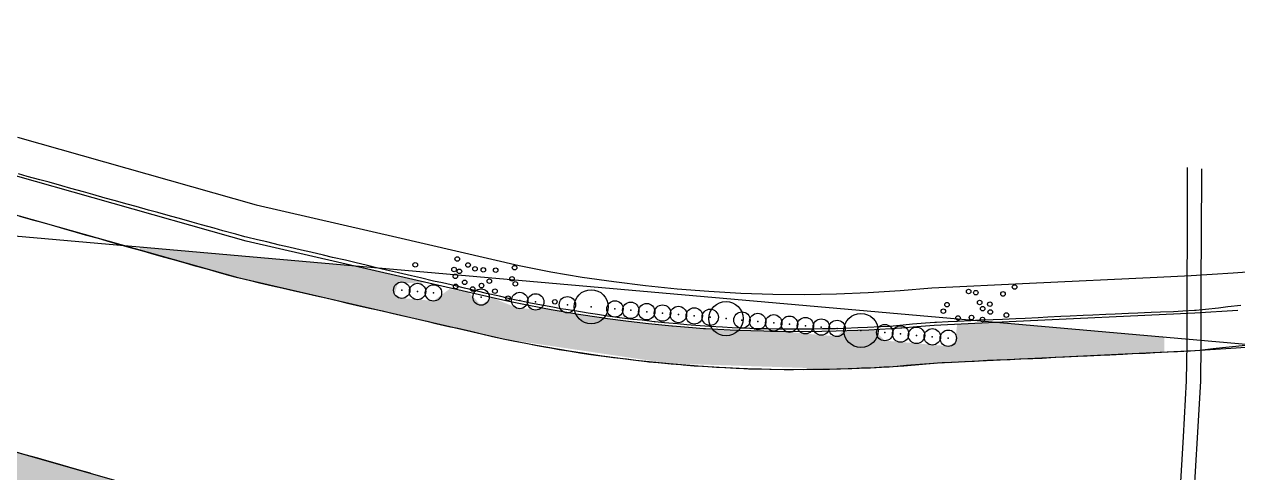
# Model space of a CAD drawing. Header units: metres. Extents: x 120 to 577, y 4 to 268.
# Drawn here: x 333.1 to 439.7, y 213.8 to 253.2 of the extents above; entities that cross this region are included whole.
import ezdxf

# ---------------------------------------------------------------- set-up
doc = ezdxf.new("R2010")
doc.units = ezdxf.units.M
for name, color, linetype in [('BOUNDARY', 7, 'Continuous'), ('CURB', 7, 'Continuous'), ('ELECTR_CABLE', 7, 'Continuous'), ('GRASS', 7, 'Continuous'), ('NEW_BUSH', 3, 'Continuous'), ('NEW_LAWN', 82, 'Continuous'), ('NEW_TREE', 3, 'Continuous'), ('ROAD', 7, 'Continuous')]:
    doc.layers.add(name, color=color, linetype=linetype)

# ---------------------------------------------------------------- blocks, each defined once
blk = doc.blocks.new('СОСНА')
blk.add_circle((0, 0), 0.2)
blk = doc.blocks.new('ЗЛАКИ_ОРНАМЕНТАЛЬНЫЕ')
blk.add_circle((0, 0), 0.2)

msp = doc.modelspace()

# ---------------------------------------------------------------- hatches: boundary and pattern name
at = {"layer": 'NEW_LAWN'}
for points in [[(365.67, 229.5), (366.28, 229.15), (369.07, 228.91), (370.48, 229.95), (372.14, 229.66), (373.25, 228.54), (374.18, 229.2), (376.3, 228.34), (378.05, 228.12), (378.39, 228.31), (378.66, 228.26), (379.41, 228.12), (381.5, 227.77), (381.61, 227.75), (383.83, 227.42), (384.35, 227.34), (384.35, 227.33), (385.98, 227.13), (387.2, 226.99), (387.97, 226.9), (390.01, 226.69), (390.01, 226.69), (390.08, 226.69), (390.08, 226.69), (391.83, 226.55), (392.8, 226.46), (392.8, 226.46), (392.98, 226.46), (392.98, 226.46), (395.14, 226.34), (395.83, 226.3), (398.11, 226.23), (398.69, 226.22), (399.84, 226.2), (404.54, 225.79), (405.01, 226.26), (406.37, 226.3), (407.33, 226.34), (407.34, 226.34), (408.31, 226.4), (408.03, 226.12), (408.73, 225.42), (414.31, 224.93), (414.91, 225.28), (415.09, 226.85), (418.75, 227.01), (433.3, 225.74), (433.29, 224.41), (404.52, 222.93), (389.78, 223.41), (375.2, 225.57), (351.87, 230.95), (343.25, 233.38), (343.3, 233.65), (361.99, 232), (368.43, 230.52), (365.93, 230.46)], [(320.78, 217.46), (320.85, 218.89), (345.56, 211.84), (345.56, 211.84), (345.02, 209.97), (344.48, 207.95), (343.56, 204.57), (345.02, 209.98), (324.36, 214.91), (319.63, 216.27)]]:
    msp.add_hatch(color=82, dxfattribs=at).paths.add_polyline_path(points)

# ---------------------------------------------------------------- linework, layer by layer
at = {"layer": 'BOUNDARY'}
msp.add_lwpolyline([(120.75, 253.2), (560.03, 214.6)], dxfattribs=at)
at = {"layer": 'CURB'}
for points in [[(440.03, 228.51), (438.88, 228.38), (438.06, 228.28), (436.92, 228.16), (436.1, 228.07), (435.96, 228.05), (434.93, 228), (434.11, 227.96), (432.96, 227.91), (432.14, 227.88), (430.97, 227.82), (430.14, 227.79), (428.99, 227.74), (428.17, 227.7), (427.02, 227.65), (426.18, 227.61), (425.03, 227.56), (424.21, 227.53), (423.05, 227.48), (422.22, 227.42), (421.06, 227.37), (420.24, 227.34), (419.09, 227.28), (418.27, 227.25), (417.1, 227.2), (416.28, 227.16), (415.12, 227.11), (414.3, 227.07), (413.27, 227.02), (413.13, 227.02), (412.31, 226.95), (411.16, 226.85), (410.34, 226.78), (409.19, 226.67), (408.37, 226.64), (407.21, 226.58), (406.37, 226.53), (405.22, 226.48), (404.4, 226.46), (403.55, 226.44), (403.25, 226.44), (402.41, 226.43), (401.26, 226.41), (400.44, 226.41), (399.28, 226.43), (398.45, 226.44), (397.29, 226.46), (396.47, 226.5), (396.37, 226.5), (395.32, 226.55), (394.48, 226.6), (393.33, 226.65), (392.51, 226.71), (391.35, 226.81), (390.53, 226.88), (389.38, 226.99), (388.56, 227.06), (388.46, 227.06), (387.41, 227.2), (386.59, 227.28), (385.43, 227.42), (384.61, 227.53), (384.35, 227.56), (383.48, 227.7), (382.66, 227.82), (381.5, 228.02), (380.7, 228.14), (380.26, 228.21), (379.57, 228.35), (378.74, 228.51), (377.61, 228.72), (376.81, 228.87), (376.2, 228.99), (375.67, 229.12), (374.87, 229.31), (373.73, 229.57), (372.93, 229.76), (371.81, 230.03), (371.01, 230.22), (369.87, 230.48), (369.07, 230.65), (367.93, 230.92), (367.13, 231.11), (366.01, 231.37), (365.21, 231.56), (364.07, 231.82), (363.27, 232.02), (362.15, 232.28), (361.35, 232.47), (360.21, 232.73), (359.41, 232.92), (358.28, 233.19), (357.47, 233.36), (356.35, 233.62), (355.55, 233.81), (354.42, 234.08), (353.61, 234.27), (352.63, 234.5), (352.5, 234.53), (351.69, 234.76), (350.57, 235.07), (349.79, 235.28), (348.67, 235.6), (347.87, 235.82), (346.75, 236.14), (345.96, 236.35), (344.85, 236.66), (344.04, 236.89), (342.94, 237.19), (342.14, 237.41), (341.02, 237.73), (340.23, 237.94), (339.12, 238.25), (338.31, 238.48), (337.2, 238.77), (336.41, 239), (335.29, 239.32), (334.49, 239.53), (333.37, 239.84), (332.59, 240.07)], [(332.72, 236.35), (333.84, 236.03), (334.65, 235.81), (335.76, 235.49), (336.55, 235.26), (337.67, 234.95), (338.47, 234.72), (339.59, 234.41), (340.37, 234.18), (341.49, 233.87), (342.3, 233.64), (343.41, 233.33), (344.2, 233.1), (345.32, 232.78), (346.12, 232.56), (347.24, 232.24), (348.02, 232.03), (349.14, 231.72), (349.95, 231.49), (351.06, 231.18), (351.85, 230.95), (351.87, 230.95), (352.98, 230.69), (353.79, 230.5), (354.92, 230.23), (355.73, 230.06), (356.86, 229.8), (357.66, 229.61), (358.8, 229.34), (359.6, 229.17), (360.72, 228.91), (361.52, 228.72), (362.66, 228.45), (363.46, 228.28), (364.6, 228.02), (365.4, 227.82), (366.54, 227.56), (367.34, 227.39), (368.48, 227.13), (369.28, 226.93), (370.41, 226.67), (371.22, 226.5), (372.35, 226.24), (373.16, 226.04), (374.27, 225.78), (375.08, 225.61), (375.2, 225.57), (376.23, 225.38), (377.03, 225.22), (378.17, 225), (378.99, 224.84), (379.37, 224.77), (380.12, 224.65), (380.95, 224.52), (382.1, 224.33), (382.9, 224.21), (383.58, 224.1), (384.05, 224.05), (384.88, 223.95), (386.03, 223.81), (386.85, 223.7), (387.81, 223.58), (388, 223.56), (388.82, 223.49), (389.97, 223.39), (390.8, 223.32), (391.02, 223.28), (391.97, 223.21), (392.79, 223.16), (393.94, 223.09), (394.76, 223.06), (395.93, 222.99), (396.75, 222.95), (397.9, 222.93), (398.74, 222.92), (399.89, 222.88), (400.72, 222.88), (401.89, 222.9), (402.71, 222.9), (403.55, 222.92), (403.88, 222.92), (404.7, 222.93), (404.85, 222.93), (405.85, 222.97), (406.69, 223.02), (407.84, 223.07), (408.66, 223.11), (409.12, 223.13), (409.83, 223.18), (410.65, 223.25), (411.81, 223.35), (412.63, 223.41), (413.36, 223.48), (413.78, 223.49), (414.62, 223.53), (415.77, 223.58), (416.59, 223.62), (417.76, 223.69), (418.58, 223.72), (419.74, 223.77), (420.56, 223.81), (421.73, 223.86), (422.55, 223.89), (423.72, 223.96), (424.54, 224), (425.69, 224.05), (426.51, 224.09), (427.68, 224.14), (428.5, 224.17), (429.66, 224.24), (430.49, 224.28), (431.65, 224.33), (432.47, 224.37), (433.64, 224.42), (434.46, 224.45), (435.61, 224.52), (436.43, 224.58), (437.58, 224.72), (438.41, 224.8), (439.58, 224.93), (440.4, 225.01)], [(338.92, 213.77), (338.14, 213.99), (337.02, 214.31), (336.22, 214.53), (335.1, 214.85), (334.31, 215.08), (333.2, 215.39), (332.41, 215.62)]]:
    msp.add_lwpolyline(points, dxfattribs=at)
at = {"layer": 'ELECTR_CABLE'}
for points in [[(428.1, 144.14), (428.49, 146.3), (429.36, 151.19), (430.23, 156.06), (431.1, 160.92), (431.98, 165.77), (432.36, 172.48), (432.66, 177.42), (432.96, 182.36), (433.25, 187.31), (433.53, 192.27), (433.83, 197.19), (434.11, 202.13), (434.41, 207.08), (434.69, 212.02), (434.98, 216.96), (435.26, 221.89), (435.3, 225.13), (435.31, 230.08), (435.33, 235.02), (435.35, 239.98), (435.35, 240.61)], [(429.32, 143.9), (429.71, 146.09), (430.58, 150.96), (431.45, 155.83), (432.33, 160.71), (433.2, 165.63), (433.6, 172.41), (433.88, 177.35), (434.18, 182.29), (434.48, 187.24), (434.75, 192.2), (435.05, 197.12), (435.33, 202.06), (435.63, 207.01), (435.93, 211.95), (436.22, 216.89), (436.5, 221.85), (436.54, 225.12), (436.54, 230.08), (436.57, 235.02), (436.59, 239.98), (436.59, 240.51)]]:
    msp.add_lwpolyline(points, dxfattribs=at)
at = {"layer": 'GRASS'}
for points in [[(439.75, 228.07), (435.99, 227.82), (419.65, 227.06), (414.25, 226.81), (413.08, 226.76), (411.54, 226.64), (410.22, 226.51), (410.13, 226.51), (409.31, 226.46), (409.27, 226.46), (407.34, 226.34), (406.37, 226.3), (404.45, 226.24), (403.21, 226.22), (401.57, 226.18), (398.69, 226.22), (398.11, 226.24), (395.83, 226.3), (395.14, 226.34), (392.98, 226.46), (392.8, 226.46), (391.83, 226.55), (390.08, 226.69), (390.01, 226.69), (387.97, 226.9), (387.2, 226.99), (385.98, 227.13), (384.35, 227.34), (383.83, 227.42), (381.61, 227.75), (381.5, 227.77), (379.41, 228.12), (378.66, 228.26), (377.16, 228.56), (375.85, 228.82), (374.9, 229.03), (352.6, 234.16), (351.27, 234.53), (320.22, 243.32)], [(332.5, 243.28), (353.49, 237.34), (365.86, 234.5), (376.61, 232.02), (379.37, 231.47), (382.13, 231), (384.91, 230.6), (387.69, 230.25), (390.48, 229.96), (393.28, 229.75), (396.07, 229.59), (398.88, 229.5), (401.68, 229.48), (404.49, 229.54), (407.28, 229.64), (410.08, 229.82), (412.87, 230.06), (421.45, 230.46), (432.68, 230.99), (435.65, 231.13), (439.35, 231.37), (441.81, 231.56)]]:
    msp.add_lwpolyline(points, dxfattribs=at)
at = {"layer": 'NEW_BUSH'}
for centre in [(366.28, 229.85), (367.67, 229.73), (369.07, 229.61), (373.25, 229.24), (376.65, 228.94), (378.05, 228.82), (380.84, 228.57), (385.02, 228.2), (386.41, 228.08), (387.81, 227.96), (389.2, 227.84), (390.6, 227.71), (391.99, 227.59), (393.39, 227.47), (396.18, 227.22), (397.57, 227.1), (398.97, 226.98), (400.36, 226.86), (401.76, 226.73), (403.15, 226.61), (404.54, 226.49), (408.73, 226.12), (410.12, 226), (411.52, 225.88), (412.91, 225.75), (414.31, 225.63)]:
    msp.add_circle(centre, 0.72, dxfattribs=at)
for p in [(366.28, 229.85), (367.67, 229.73), (369.07, 229.61), (373.25, 229.24), (376.65, 228.94), (378.05, 228.82), (380.84, 228.57), (385.02, 228.2), (386.41, 228.08), (387.81, 227.96), (389.2, 227.84), (390.6, 227.71), (391.99, 227.59), (393.39, 227.47), (396.18, 227.22), (397.57, 227.1), (398.97, 226.98), (400.36, 226.86), (401.76, 226.73), (403.15, 226.61), (404.54, 226.49), (408.73, 226.12), (410.12, 226), (411.52, 225.88), (412.91, 225.75), (414.31, 225.63)]:
    msp.add_point(p, dxfattribs=at)
at = {"layer": 'NEW_TREE'}
for centre in [(382.93, 228.39), (394.78, 227.35), (406.64, 226.31)]:
    msp.add_circle(centre, 1.5, dxfattribs=at)
for p in [(382.93, 228.39), (394.78, 227.35), (406.64, 226.31)]:
    msp.add_point(p, dxfattribs=at)
at = {"layer": 'ROAD'}
for points in [[(326.93, 237.99), (351.87, 230.95), (375.2, 225.57), (378.1, 225.01), (381, 224.51), (383.91, 224.07), (386.85, 223.7), (389.78, 223.41), (392.72, 223.16), (395.67, 223), (398.62, 222.92), (401.57, 222.88), (404.52, 222.93), (407.47, 223.04), (410.41, 223.21), (413.36, 223.48), (435.98, 224.54), (439.61, 224.77), (443.23, 225.05)], [(359.22, 207.95), (320.52, 218.99)]]:
    msp.add_lwpolyline(points, dxfattribs=at)

# ---------------------------------------------------------------- block references
at = {"layer": 'BUSH'}
for p in [(371.16, 232.59), (370.88, 231.66), (372.11, 232.06), (372.72, 231.72), (373.45, 231.63), (374.54, 231.6), (376.2, 231.83), (370.99, 231.06), (371.02, 230.18), (371.81, 230.54), (373.29, 230.25), (373.98, 230.64), (375.97, 230.85), (372.51, 229.95), (374.47, 229.76), (375.62, 229.14), (416.1, 229.73), (416.73, 229.63), (419.12, 229.52), (420.14, 230.13), (414.2, 228.58), (417.07, 228.77), (417.33, 228.22), (417.97, 228.62), (413.88, 228), (415.17, 227.4), (416.35, 227.45), (417.32, 227.27), (418, 227.93), (419.42, 227.66)]:
    msp.add_blockref('ЗЛАКИ_ОРНАМЕНТАЛЬНЫЕ', p, dxfattribs=at)
at = {"layer": 'TREE'}
for p in [(367.47, 232.07), (371.35, 231.5), (376.26, 230.41), (379.74, 228.83)]:
    msp.add_blockref('СОСНА', p, dxfattribs=at)

doc.saveas('drawing.dxf')
